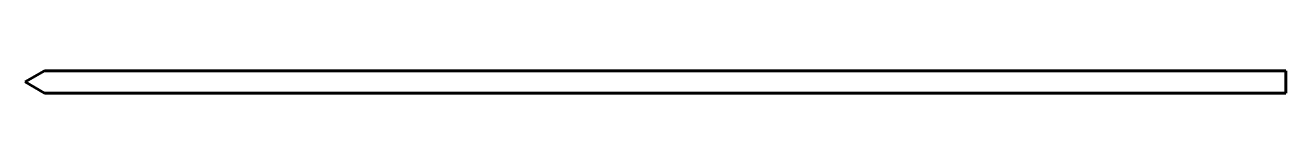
# Model space of a CAD drawing. Header units: millimetres. Extents: x 0 to 850, y 0 to 15.
import ezdxf

# ---------------------------------------------------------------- set-up
doc = ezdxf.new("R2010")
doc.units = ezdxf.units.MM
doc.linetypes.add('K5LT_BASIC', pattern=[0])
doc.layers.add('Системный слой', color=7, linetype='Continuous')

msp = doc.modelspace()

# ---------------------------------------------------------------- linework, layer by layer
at = {"layer": 'Системный слой', "color": 5, "linetype": 'K5LT_BASIC', "lineweight": 60, "true_color": 0x0000ff}
for p, q in [((0, 7.5), (12.99, 15)), ((12.99, 15), (850, 15)), ((850, 15), (850, 0)), ((0, 7.5), (12.99, 0)), ((850, 0), (12.99, 0))]:
    msp.add_line(p, q, dxfattribs=at)

doc.saveas('drawing.dxf')
